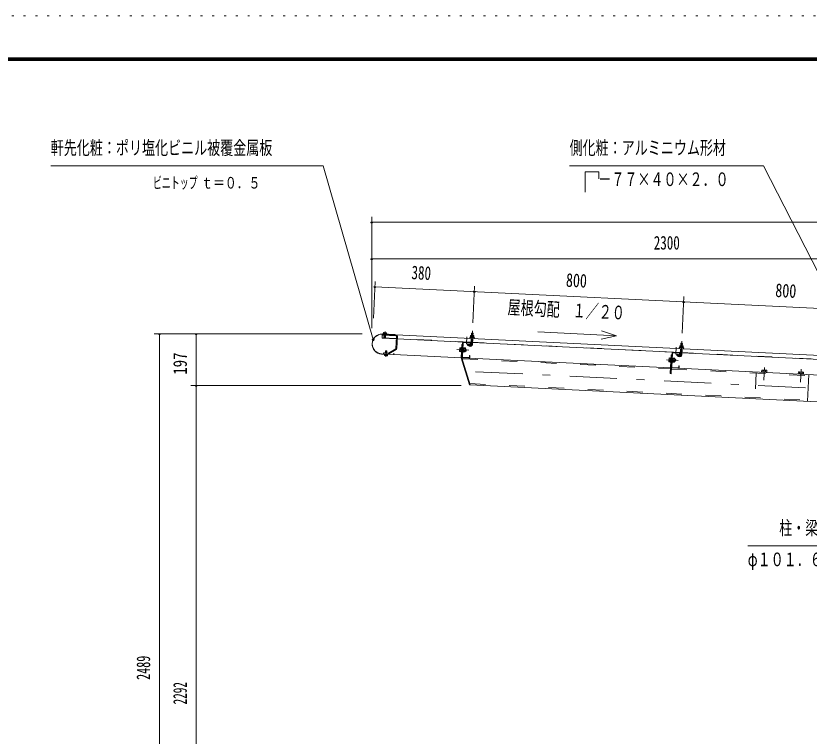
# Model space of a CAD drawing. Units: millimetres, scale not verified. Extents: x -34836 to 34836, y -16800 to 16800.
# Drawn here: x 6457 to 18567, y 5810 to 16800 of the extents above; entities that cross this region are included whole.
import ezdxf
from ezdxf.enums import TextEntityAlignment as Align

# ---------------------------------------------------------------- set-up
doc = ezdxf.new("R2010")
doc.units = ezdxf.units.MM
doc.header["$LTSCALE"] = 60
for name, pattern in [('USER2', [10, 4, -6]), ('USER3', [24, 12, -5, 2, -5]), ('USER4', [3, 0.5, -2.5])]:
    doc.linetypes.add(name, pattern=pattern)
for name, color, linetype, lineweight in [('0-6_2-02BOLD', 7, 'Continuous', 18), ('0-7_2-12HIDDEN', 3, 'USER2', 18), ('0-8_2-22CENTER', 3, 'USER3', 18), ('0-9_2-42THIN', 4, 'Continuous', 18), ('0-A_2-52DIM', 3, 'Continuous', 18), ('0-C_F-F1PAPER', 5, 'Continuous', 18), ('0-D_F-E_J_ADD', 5, 'USER4', 18)]:
    doc.layers.add(name, color=color, linetype=linetype, lineweight=lineweight)
doc.styles.add('ＭＳ ゴシック', font='')
doc.styles.get('ＭＳ ゴシック').set_extended_font_data('MS Gothic')

msp = doc.modelspace()

# ---------------------------------------------------------------- linework, layer by layer
at = {"layer": '0-6_2-02BOLD'}
for p, q in [((20093.02, 11549.19), (12050.67, 11942.53)), ((12050.77, 11944.53), (20093.11, 11551.19)), ((12068.06, 11952.06), (12068.73, 11966.04)), ((12080.27, 11965.48), (12079.59, 11951.51)), ((12102.66, 11950.4), (12103.33, 11964.37)), ((12268.49, 11909.05), (12259.48, 11724.77)), ((12272.27, 11724.15), (12281.28, 11908.42)), ((12279.56, 11873.27), (13406.22, 11818.17)), ((13404.74, 11787.95), (13409.05, 11876.1)), ((13409.26, 11900.51), (13410.26, 11920.98)), ((13413.07, 11958.15), (13437.04, 11956.98)), ((13433.03, 11874.93), (13428.71, 11786.78)), ((13436.21, 11919.71), (13435.2, 11899.25)), ((13276.42, 11784.46), (13263.63, 11785.08)), ((13284.15, 11811.32), (13273.66, 11597.17)), ((13290.85, 11817.4), (13385.14, 11812.78)), ((13406.94, 11833.01), (13430.91, 11831.83)), ((13430.2, 11816.99), (16602.4, 11661.85)), ((16605.44, 11744.19), (16606.43, 11764.66)), ((16632.39, 11763.39), (16631.38, 11742.93)), ((16633.22, 11800.66), (16631.5, 11765.45)), ((12041.09, 11640.23), (12221.67, 11631.4)), ((12221.77, 11633.4), (12041.19, 11642.23)), ((12095.97, 11631.13), (12095.3, 11617.16)), ((12098.2, 11687.09), (12122.17, 11685.94)), ((12118.36, 11616.06), (12119.03, 11630.03)), ((12255.99, 11718.94), (12146.81, 11653.63)), ((12153.38, 11642.64), (12262.56, 11707.96)), ((13254.99, 11582.84), (12226.24, 11633.18)), ((13233.42, 11691.45), (13252.6, 11690.51)), ((13254.07, 11720.5), (13234.88, 11721.43)), ((13283.64, 11669.98), (13277.24, 11670.28)), ((13291.76, 11672.39), (13283.77, 11672.78)), ((13284.91, 11695.95), (13293.29, 11703.55)), ((13293.68, 11711.54), (13285.3, 11703.94)), ((13292.56, 11688.55), (13315.75, 11687.42)), ((13317.21, 11717.41), (13294.03, 11718.54)), ((13294.76, 11733.54), (13317.95, 11732.4)), ((13328.02, 11717.87), (13320.05, 11718.26)), ((16469.85, 11440.86), (16480.32, 11655)), ((16487.03, 11661.08), (16581.3, 11656.47)), ((16600.92, 11631.63), (16605.24, 11719.78)), ((16603.12, 11676.7), (16627.1, 11675.51)), ((16629.2, 11718.61), (16624.89, 11630.46)), ((16626.37, 11660.68), (19798.58, 11505.53)), ((13279.75, 11590.47), (13374.03, 11585.87)), ((16429.6, 11535.13), (16448.78, 11534.19)), ((16450.25, 11564.18), (16431.07, 11565.11)), ((16483.14, 11581.58), (16476.75, 11581.89)), ((16481.09, 11539.63), (16489.48, 11547.23)), ((16489.86, 11555.22), (16481.48, 11547.62)), ((16491, 11578.39), (16483.01, 11578.78)), ((16488.74, 11532.23), (16511.93, 11531.1)), ((16513.4, 11561.09), (16490.21, 11562.22)), ((16514.13, 11576.08), (16490.94, 11577.22)), ((19646.23, 11272.69), (16462.83, 11428.38)), ((16570.21, 11429.54), (16475.93, 11434.15)), ((17863.11, 11392.34), (17861.92, 11367.98)), ((17901.13, 11366.06), (17902.33, 11390.42)), ((18422.44, 11364.98), (18421.25, 11340.63)), ((18460.46, 11338.71), (18461.65, 11363.06)), ((18560.32, 11325.8), (18540.47, 10919.88))]:
    msp.add_line(p, q, dxfattribs=at)
for points in [[(12266.77, 11873.89), (12047.84, 11884.6), (12050.77, 11944.53)], [(12056.05, 11946.27), (12242.63, 11937.14), (12242.54, 11935.14)], [(12261.52, 11930.22), (12058.57, 11940.14), (12057.94, 11927.36), (12260.9, 11917.43)], [(12068.73, 11966.04), (12072.32, 11967.88), (12111.48, 11966), (12114.86, 11963.82), (12114.2, 11949.86)], [(12077.92, 11926.38), (12076.46, 11895.6), (12100.43, 11894.45), (12101.9, 11925.21)], [(12100.43, 11894.45), (12096.25, 11890.65), (12080.27, 11891.42), (12076.46, 11895.6)], [(13448.18, 11898.61), (13449.17, 11919.08), (13445.8, 11921.25), (13400.85, 11923.46), (13397.28, 11921.62), (13396.27, 11901.15)], [(13411.35, 11922.94), (13413.07, 11958.15), (13415.17, 11960.05), (13435.14, 11959.08), (13437.04, 11956.98), (13435.32, 11921.77)], [(13263.63, 11785.08), (13253.75, 11583.07), (13382.17, 11168.23), (13394.39, 11172.02)], [(16450.04, 11429.01), (13266.65, 11584.71), (13277.75, 11811.64)], [(13388.57, 11779.65), (13362.36, 11796.53), (13349.35, 11776.37), (13375.57, 11759.47)], [(13391.21, 11806.08), (13389.88, 11778.91), (13396.28, 11778.6), (13397.61, 11805.77)], [(16644.36, 11742.29), (16645.35, 11762.76), (16641.98, 11764.93), (16597.04, 11767.14), (16593.46, 11765.3), (16592.46, 11744.83)], [(16607.52, 11766.62), (16609.25, 11801.83), (16611.34, 11803.73), (16631.32, 11802.76), (16633.22, 11800.66), (16609.25, 11801.83)], [(12142.32, 11652.5), (12068.7, 11656.11), (12068.07, 11643.32), (12141.69, 11639.72)], [(12130.57, 11629.47), (12129.9, 11615.5), (12126.31, 11613.65), (12087.15, 11615.54), (12083.76, 11617.72), (12084.43, 11631.68)], [(12120.62, 11653.57), (12122.17, 11685.94), (12118.36, 11690.12), (12102.38, 11690.89), (12098.2, 11687.09), (12096.64, 11654.74)], [(12225.96, 11637.2), (12226.84, 11655.17), (12228.84, 11655.08), (12227.96, 11637.1)], [(13251.87, 11675.51), (13232.68, 11676.45), (13230.14, 11681.41), (13232.6, 11731.75), (13235.61, 11736.43), (13254.8, 11735.49)], [(13261.39, 11739.15), (13254.99, 11739.46), (13251.67, 11671.54), (13258.08, 11671.22)], [(13283.64, 11669.98), (13286.97, 11737.9), (13280.57, 11738.21)], [(13286.82, 11735.1), (13294.82, 11734.71), (13291.76, 11672.39)], [(13317.95, 11732.4), (13320.49, 11727.45), (13318.03, 11677.1), (13315.01, 11672.42), (13291.83, 11673.56)], [(13318.48, 11686.3), (13326.47, 11685.91), (13332.76, 11691.61), (13333.73, 11711.58), (13328.02, 11717.87), (13326.47, 11685.91)], [(16473.92, 11655.31), (16458.53, 11340.49), (16445.75, 11341.11), (16459.81, 11628.76), (16472.6, 11628.14)], [(16584.74, 11623.33), (16558.53, 11640.22), (16545.54, 11620.05), (16571.75, 11603.15)], [(16587.4, 11649.76), (16586.06, 11622.6), (16592.46, 11622.28), (16593.79, 11649.45)], [(13266.65, 11584.69), (13394.54, 11171.56), (19938.79, 10851.5)], [(13380.74, 11591.94), (13382.07, 11619.1), (13388.47, 11618.79), (13387.13, 11591.62)], [(16448.05, 11519.2), (16428.86, 11520.14), (16426.32, 11525.09), (16428.78, 11575.43), (16431.79, 11580.11), (16450.98, 11579.17)], [(16457.57, 11582.84), (16451.18, 11583.14), (16447.85, 11515.23), (16454.25, 11514.91)], [(16483.14, 11581.58), (16479.82, 11513.66), (16473.43, 11513.97)], [(16479.95, 11516.46), (16487.94, 11516.07), (16491, 11578.39)], [(16514.22, 11520.79), (16511.19, 11516.1), (16488.01, 11517.24)], [(16514.22, 11520.79), (16516.67, 11571.13), (16514.13, 11576.08)], [(16514.66, 11529.98), (16522.65, 11529.58), (16524.2, 11561.55), (16516.22, 11561.94)], [(16524.2, 11561.55), (16529.92, 11555.27), (16528.93, 11535.29), (16522.65, 11529.58)], [(16583.31, 11435.31), (16584.64, 11462.47), (16578.25, 11462.78), (16576.92, 11435.62)], [(17842.31, 11368.94), (17843.5, 11393.3), (17849.93, 11396.6), (17915.85, 11393.38), (17921.93, 11389.46), (17920.75, 11365.1)], [(17923.09, 11356.98), (17923.48, 11364.97), (17839.57, 11369.07), (17839.18, 11361.08)], [(18482.42, 11329.63), (18482.81, 11337.62), (18398.91, 11341.72), (18398.52, 11333.73)], [(18401.64, 11341.59), (18402.84, 11365.94), (18409.26, 11369.25), (18475.18, 11366.02), (18481.26, 11362.1), (18480.08, 11337.75)]]:
    msp.add_lwpolyline(points, dxfattribs=at)
for points in [[(12116.1, 11949.76), (12066.16, 11952.16), (12065.84, 11945.77), (12115.8, 11943.37)], [(13390.27, 11901.45), (13454.19, 11898.31), (13453.88, 11891.92), (13389.96, 11895.06)], [(12132.78, 11635.77), (12082.84, 11638.17), (12082.52, 11631.78), (12132.48, 11629.38)], [(16586.45, 11745.12), (16650.38, 11741.99), (16650.06, 11735.6), (16586.13, 11738.74)]]:
    msp.add_lwpolyline(points, close=True, dxfattribs=at)
for centre, radius, start, end in [((12048.57, 11793.25), 153.2, 87.19998, 267.19998), ((12048.57, 11793.25), 151.2, 89.17036, 267.19998), ((12074.15, 11958.51), 9.26, 48.70595, 87.25218), ((12090.27, 11932.94), 34.04, 67.42085, 107.0813), ((12108.75, 11956.85), 9.27, 87.25218, 125.78362), ((12260.5, 11909.44), 8, 357.2, 87.19998), ((12260.5, 11909.44), 20.8, 357.2, 87.19998), ((13393.56, 11886.86), 8, 87.19978, 267.19978), ((13403.31, 11911.82), 11.5, 52.81572, 112.81572), ((13421.23, 11879.41), 42.99, 69.61201, 104.78793), ((13442.23, 11909.92), 11.5, 61.58423, 121.58423), ((13449.5, 11884.13), 8, 267.20061, 87.20059), ((13290.54, 11811.01), 12.8, 87.19728, 177.19728), ((13290.54, 11811.01), 6.4, 87.19728, 177.19728), ((13394.26, 11788.47), 34.5, 237.19998, 357.19998), ((13384.82, 11806.4), 6.4, 357.2092, 87.2012), ((13384.82, 11806.4), 12.8, 357.20143, 87.2012), ((13394.26, 11788.47), 10.5, 237.19998, 357.19998), ((16599.48, 11755.5), 11.5, 52.81572, 112.81572), ((16617.41, 11723.1), 42.99, 69.61201, 104.78793), ((16638.41, 11753.6), 11.5, 61.58423, 121.58423), ((12142.71, 11660.5), 20.8, 267.19998, 300.88791), ((12142.71, 11660.5), 8, 267.19998, 300.88449), ((12221.97, 11637.39), 6, 267.19998, 357.19998), ((12221.97, 11637.39), 4, 267.19998, 357.19998), ((12252.29, 11725.12), 7.2, 300.90262, 357.21434), ((12252.29, 11725.12), 20, 300.89085, 357.19966), ((13241.75, 11683.53), 11.51, 136.47221, 177.19904), ((13273.15, 11704.53), 41.84, 156.17363, 198.22444), ((13243.95, 11728.5), 11.51, 177.19904, 217.92586), ((13277.47, 11704.32), 41.84, 336.17365, 18.22444), ((13306.67, 11680.35), 11.51, 357.19905, 37.92586), ((13308.87, 11725.34), 11.51, 316.47221, 357.19904), ((16486.71, 11654.69), 12.8, 87.19728, 177.19728), ((16486.71, 11654.69), 6.4, 87.19728, 177.19728), ((16590.44, 11632.15), 34.5, 237.19998, 357.19998), ((16581, 11650.08), 6.4, 357.2092, 87.2012), ((16581, 11650.08), 12.8, 357.20143, 87.2012), ((16589.74, 11730.55), 8, 87.19978, 267.19978), ((16590.44, 11632.15), 10.5, 237.19998, 357.19998), ((16645.67, 11727.81), 8, 267.20061, 87.20059), ((12089.89, 11624.68), 9.27, 267.25218, 305.78362), ((12108.36, 11648.6), 34.04, 247.42085, 287.0813), ((12124.47, 11623.02), 9.26, 228.70595, 267.25218), ((13280.06, 11596.86), 12.8, 177.19728, 267.18843), ((13280.06, 11596.86), 6.4, 177.19728, 267.18843), ((13374.35, 11592.25), 12.8, 267.19951, 357.20206), ((13374.35, 11592.25), 6.4, 267.19951, 357.20918), ((16437.93, 11527.2), 11.51, 136.47221, 177.19904), ((16469.33, 11548.22), 41.84, 156.17363, 198.22444), ((16440.14, 11572.18), 11.51, 177.19904, 217.92586), ((16473.65, 11548), 41.84, 336.17365, 18.22444), ((16502.85, 11524.03), 11.51, 357.19905, 37.92586), ((16505.05, 11569.01), 11.51, 316.47221, 357.19904), ((16476.23, 11440.54), 12.8, 177.19728, 267.18843), ((16476.23, 11440.54), 6.4, 177.19728, 267.18843), ((16570.53, 11435.93), 12.8, 267.19951, 357.20206), ((16570.53, 11435.93), 6.4, 267.19951, 357.20918), ((17852.74, 11381.31), 15.13, 46.76883, 87.19998), ((17880.2, 11339.94), 55.12, 66.33568, 108.06429), ((17911.57, 11378.43), 15.14, 87.19998, 127.6283), ((18412.08, 11353.95), 15.13, 46.76883, 87.19998), ((18439.54, 11312.58), 55.12, 66.33568, 108.06429), ((18470.89, 11351.07), 15.14, 87.19998, 127.6283)]:
    msp.add_arc(centre, radius, start, end, dxfattribs=at)
at = {"layer": '0-7_2-12HIDDEN'}
for p, q in [((12266.87, 11875.89), (12047.94, 11886.6)), ((13406.32, 11820.17), (12279.66, 11875.27)), ((16602.49, 11663.85), (13430.29, 11818.99)), ((19798.68, 11507.52), (16626.47, 11662.68)), ((13271.94, 11567.62), (16449.22, 11412.23)), ((16462.01, 11411.61), (19645.41, 11255.91)), ((17760.46, 11348.1), (17742.25, 10975.75)), ((13389.25, 11188.64), (19939.62, 10868.27))]:
    msp.add_line(p, q, dxfattribs=at)
at = {"layer": '0-8_2-22CENTER'}
for p, q in [((13426.85, 11994.15), (13416.72, 11787.36)), ((12087.99, 11886.64), (12092.74, 11983.7)), ((13337, 11795.12), (13342.21, 11901.39)), ((13382.07, 11769.56), (13342.57, 11795.01)), ((16623.02, 11837.84), (16612.91, 11631.05)), ((12110.64, 11694.9), (12105.89, 11597.84)), ((13191.41, 11708.54), (13373.19, 11699.63)), ((16533.19, 11638.8), (16538.38, 11745.07)), ((16578.25, 11613.24), (16538.75, 11638.69)), ((16569.38, 11543.31), (16387.6, 11552.22)), ((17875.27, 11239.17), (17884.85, 11434.94)), ((18444.17, 11407.59), (18434.6, 11211.82)), ((19948.73, 11054.46), (13256.72, 11381.75))]:
    msp.add_line(p, q, dxfattribs=at)
for centre in [(13394.26, 11788.47), (16590.44, 11632.15)]:
    msp.add_arc(centre, 22.5, 237.19998, 357.19998, dxfattribs=at)
at = {"layer": '0-9_2-42THIN'}
for p, q in [((12081.14, 11926.22), (12079.5, 11892.25)), ((12097.08, 11891.4), (12098.71, 11925.36)), ((13408.96, 11832.91), (13411.05, 11876)), ((13415.17, 11960.05), (13413.35, 11922.85)), ((13433.32, 11921.86), (13435.14, 11959.07)), ((13406.58, 11825.55), (13408.95, 11832.91)), ((16611.34, 11803.73), (16609.52, 11766.53)), ((16629.5, 11765.55), (16631.32, 11802.76)), ((12101.55, 11690.13), (12099.84, 11654.58)), ((12117.42, 11653.72), (12119.13, 11689.29)), ((13318.68, 11690.3), (13330.66, 11689.71)), ((13331.83, 11713.67), (13319.84, 11714.27)), ((16514.85, 11533.97), (16526.84, 11533.39)), ((16528.01, 11557.35), (16516.03, 11557.95))]:
    msp.add_line(p, q, dxfattribs=at)
for points in [[(13431.03, 11875.03), (13428.92, 11831.93), (13430.55, 11824.37)], [(16602.76, 11669.23), (16605.12, 11676.59), (16607.23, 11719.68)], [(16627.21, 11718.71), (16625.1, 11675.61), (16626.73, 11668.06)]]:
    msp.add_lwpolyline(points, dxfattribs=at)
at = {"layer": '0-A_2-52DIM'}
for p, q in [((15150.12, 14418.2), (15150.12, 14111.89)), ((11890.1, 12034.27), (11890.1, 13731.94)), ((11906.1, 13651.94), (11874.1, 13651.94)), ((11890.1, 13651.94), (31690.11, 13651.94)), ((11906.1, 13091.94), (11874.1, 13091.94)), ((31690.11, 13091.94), (11890.1, 13091.94)), ((11941.88, 12747.6), (11914.52, 12188.26)), ((11953.97, 12667.7), (11921.97, 12667.7)), ((19848.51, 12280.81), (11937.97, 12667.7)), ((13432.71, 12114.01), (13460.06, 12673.35)), ((13472.15, 12593.45), (13440.15, 12593.45)), ((16628.89, 11957.69), (16656.24, 12517.03)), ((16668.33, 12437.13), (16636.33, 12437.13)), ((8570.1, 11947.89), (11744.83, 11947.89)), ((8666.1, 11947.89), (8634.1, 11947.89)), ((8650.1, -1648.11), (8650.1, 11947.89)), ((9226.1, 11947.89), (9194.1, 11947.89)), ((9210.1, 11947.89), (9210.1, -1648.11)), ((15391.25, 11868.77), (15625.82, 11919.48)), ((11928.18, 11860.39), (11896.18, 11860.39)), ((13253.62, 11159.89), (9130.1, 11159.89)), ((9226.1, 11159.89), (9194.1, 11159.89))]:
    msp.add_line(p, q, dxfattribs=at)
for points in [[(11912.18, 11860.39), (11150.13, 14511.89), (6990.13, 14511.89)], [(19460.19, 11415.37), (17870.12, 14511.89), (14910.12, 14511.89)], [(15150.12, 14418.2), (15356.18, 14418.2), (15356.18, 14315.17)], [(15397.31, 11992.85), (15625.82, 11919.48), (14427.26, 11978.1)], [(17630.1, 8711.89), (20110.1, 8711.89), (20935.35, 8177.56)]]:
    msp.add_lwpolyline(points, dxfattribs=at)
for centre in [(11890.1, 13651.94), (11890.1, 13091.94), (11937.97, 12667.7), (13456.15, 12593.45), (16652.33, 12437.13), (8650.1, 11947.89), (9210.1, 11947.89), (11912.18, 11860.39), (9210.1, 11159.89)]:
    msp.add_arc(centre, 16, 180, 0, dxfattribs=at)
at = {"layer": '0-C_F-F1PAPER'}
for points in [[(34036.13, -16000), (-11883.87, -16000), (-11883.87, 16160), (34036.13, 16160)], [(34032.13, -15996), (-11879.87, -15996), (-11879.87, 16156), (34032.13, 16156)], [(34028.13, -15992), (34028.13, 16152), (-11875.87, 16152), (-11875.87, -15992)], [(34024.13, -15988), (-11871.87, -15988), (-11871.87, 16148), (34024.13, 16148)], [(34020.13, -15984), (34020.13, 16144), (-11867.87, 16144), (-11867.87, -15984)], [(34016.13, -15980), (-11863.87, -15980), (-11863.87, 16140), (34016.13, 16140)], [(34012.13, -15976), (34012.13, 16136), (-11859.87, 16136), (-11859.87, -15976)], [(34008.13, -15972), (-11855.87, -15972), (-11855.87, 16132), (34008.13, 16132)], [(34004.13, -15968), (-11851.87, -15968), (-11851.87, 16128), (34004.13, 16128)], [(34000.13, -15964), (-11847.87, -15964), (-11847.87, 16124), (34000.13, 16124)], [(33996.13, -15960), (33996.13, 16120), (-11843.87, 16120), (-11843.87, -15960)]]:
    msp.add_lwpolyline(points, close=True, dxfattribs=at)
at = {"layer": '0-D_F-E_J_ADD'}
msp.add_lwpolyline([(34836.13, -16800), (-12683.87, -16800), (-12683.87, 16800), (34836.13, 16800)], close=True, dxfattribs=at)

# ---------------------------------------------------------------- texts
at = {"layer": '0-A_2-52DIM', "color": 7, "style": 'ＭＳ ゴシック'}
for s, height, width, p in [('軒先化粧：ポリ塩化ビニル被覆金属板', 208.4, 0.7, (6990.12, 14620.31)), ('側化粧：アルミニウム形材', 208.4, 0.7, (14910.12, 14620.32)), ('\u3000－７７×４０×２．０', 208.4, 0.7, (15150.12, 14140.32)), ('ビニトップ ', 177.1, 0.55, (8550.12, 14111.89)), ('ｔ＝０．５', 177.1, 0.75, (9284.96, 14111.89)), ('2300', 208.4, 0.7, (16195.81, 13171.94)), ('柱・梁：丸パイプ', 208.4, 0.7, (18110.1, 8820.32)), ('φ１０１．６×４．２', 208.4, 0.7, (17630.1, 8340.31))]:
    msp.add_text(s, height=height, dxfattribs=dict(at, width=width)).set_placement(p, align=Align.BOTTOM_LEFT)
for s, rotation, width, p in [('380', 357.2, 0.7, (12489.76, 12720.8)), ('800', 357.2, 0.75, (14848.15, 12605.46)), ('800', 357.2, 0.75, (18044.33, 12449.15)), ('屋根勾配\u3000１／２０', 357.2, 0.7, (13957.05, 12190.29)), ('197', 90, 0.8, (9130.1, 11324.07)), ('2489', 90, 0.65, (8570.1, 6668.67)), ('2292', 90, 0.6, (9130.1, 6294.48))]:
    msp.add_text(s, height=208.4, rotation=rotation, dxfattribs=dict(at, width=width)).set_placement(p, align=Align.BOTTOM_LEFT)

doc.saveas('drawing.dxf')
